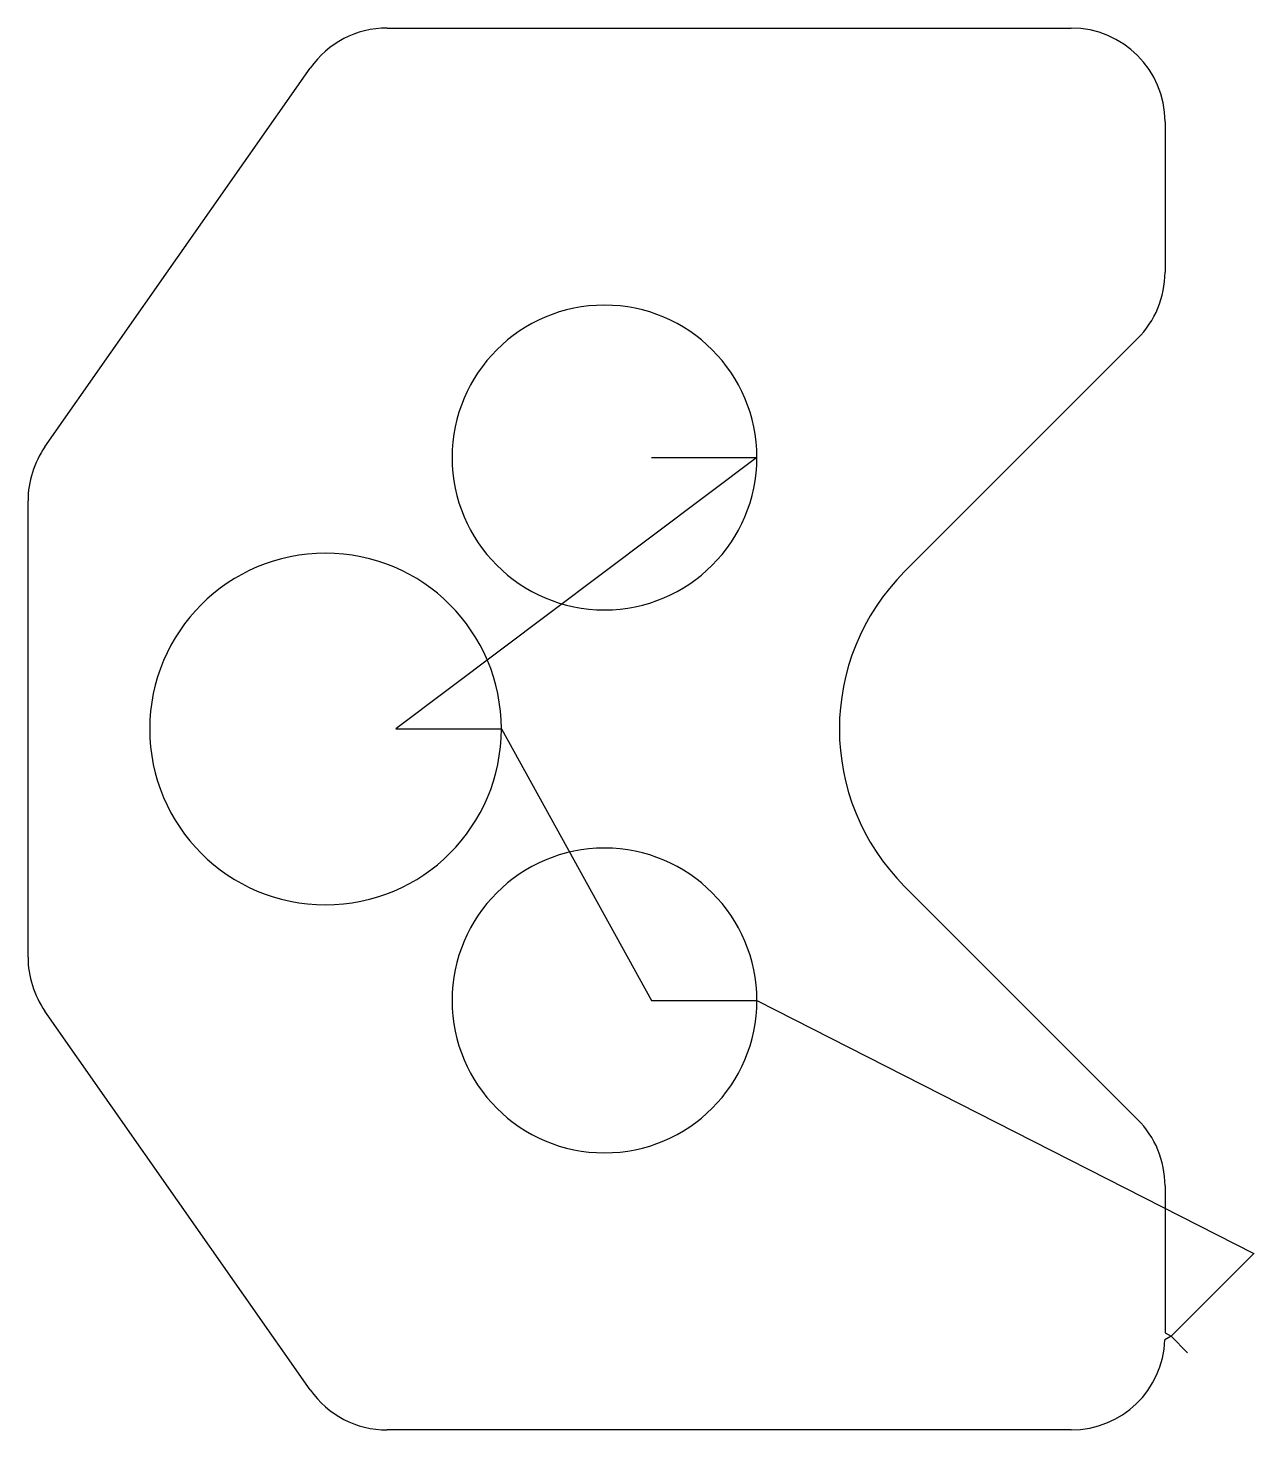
# Model space of a CAD drawing. Header units: metres. Extents: x 7 to 530, y 9 to 607.
import ezdxf

# ---------------------------------------------------------------- set-up
doc = ezdxf.new("R2010")
doc.units = ezdxf.units.M

msp = doc.modelspace()

# ---------------------------------------------------------------- linework, layer by layer
at = {"layer": 'TOOL_0'}
for p, q in [((159.851, 607.009), (451.689, 607.009)), ((13.923, 428.34), (127.085, 589.952)), ((491.689, 567.009), (491.689, 502.828)), ((479.973, 474.543), (380.614, 375.184)), ((317.589, 423.809), (163.589, 308.009)), ((272.589, 423.809), (317.589, 423.809)), ((6.689, 210.621), (6.689, 405.397)), ((163.589, 308.009), (208.589, 308.009)), ((208.589, 308.009), (272.589, 192.209)), ((380.614, 240.834), (479.974, 141.474)), ((272.589, 192.209), (317.589, 192.209)), ((317.589, 192.209), (529.63, 84.34)), ((127.085, 26.066), (13.923, 187.678)), ((491.69, 113.19), (491.69, 50.509)), ((529.63, 84.34), (494.275, 48.985)), ((494.275, 48.985), (491.661, 47.509)), ((491.69, 50.509), (494.276, 48.985)), ((494.276, 48.985), (501.347, 41.914)), ((451.689, 9.009), (159.851, 9.009))]:
    msp.add_line(p, q, dxfattribs=at)
for centre, radius, start, end in [((159.871, 566.971), 40.038, 90.028621, 144.971872), ((451.689, 567.009), 40, 0, 90), ((451.629, 502.853), 40.06, 315.034385, 359.964244), ((252.589, 423.809), 65, 0, 180), ((46.689, 405.397), 40, 145, 180), ((252.589, 423.809), 65, 180, 0), ((133.589, 308.009), 75, 0, 180), ((447.789, 308.009), 95, 135, 225), ((133.589, 308.009), 75, 180, 0), ((252.589, 192.209), 65, 0, 180), ((46.689, 210.621), 40, 180, 215), ((252.589, 192.209), 65, 180, 0), ((451.63, 113.165), 40.06, 0.035756, 44.964603), ((451.689, 49.009), 40, 270, 357.850912), ((159.871, 49.047), 40.038, 215.028128, 269.971379)]:
    msp.add_arc(centre, radius, start, end, dxfattribs=at)

doc.saveas('drawing.dxf')
